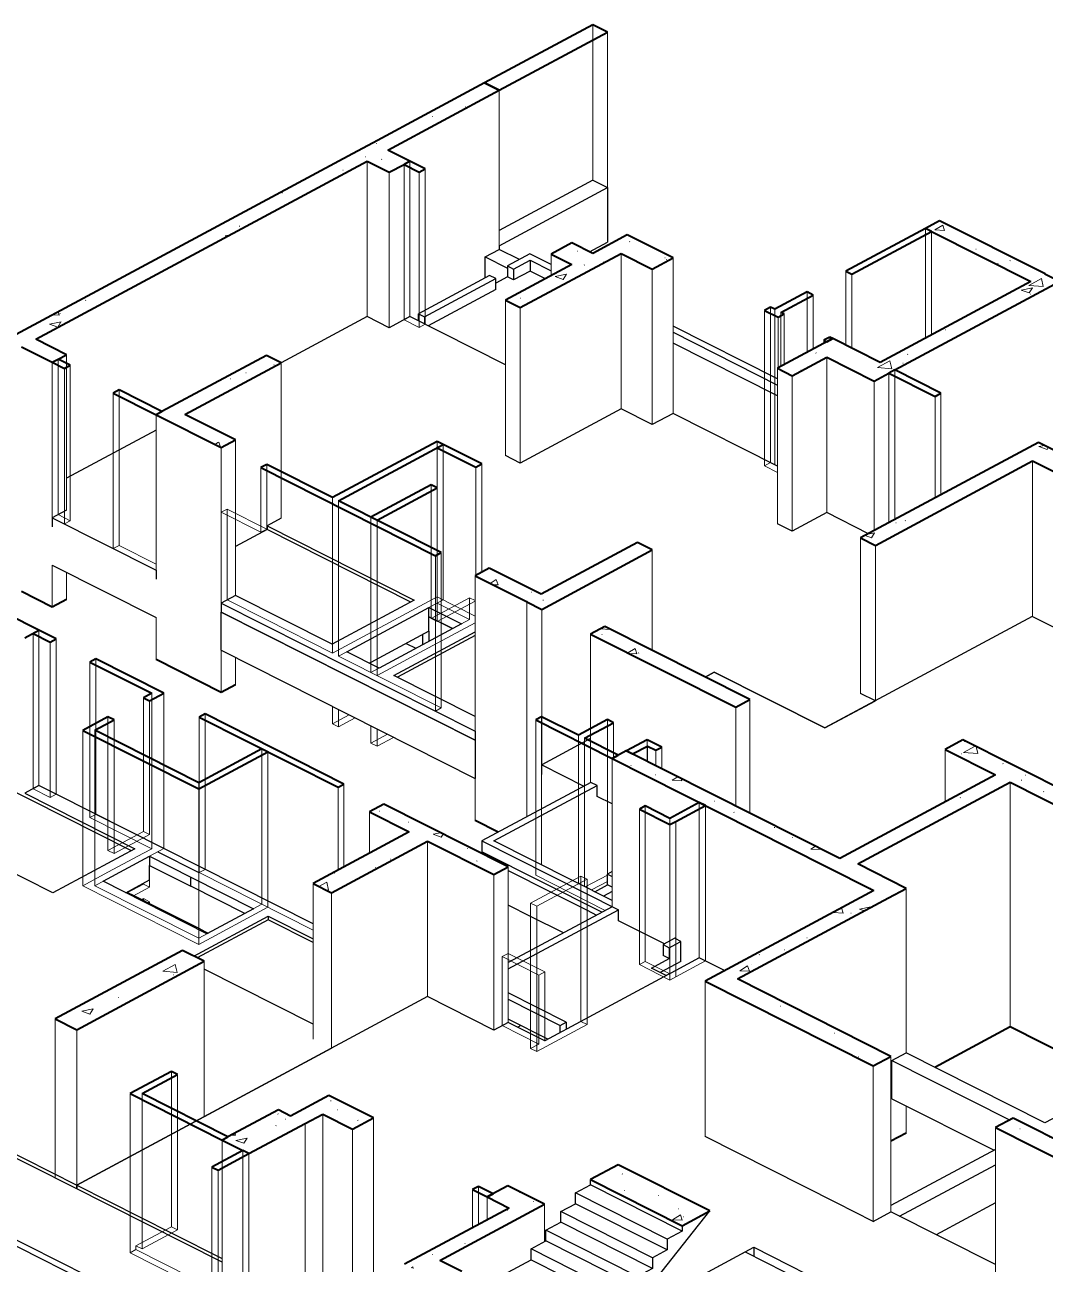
# Model space of a CAD drawing. Header units: millimetres. Extents: x 464749 to 583467, y -95146 to 240958.
# Drawn here: x 543601 to 555591, y -86022 to -71463 of the extents above; entities that cross this region are included whole.
import ezdxf

# ---------------------------------------------------------------- set-up
doc = ezdxf.new("R2010")
doc.units = ezdxf.units.MM
for name, color, linetype, lineweight in [('A-DETL', 90, 'Continuous', 13), ('A-FLOR', 192, 'Continuous', 35), ('A-FLOR-PATT', 8, 'Continuous', 30), ('A-WALL', 113, 'Continuous', 25), ('A-WALL-PATT', 111, 'Continuous', 25), ('I-WALL', 2, 'Continuous', 25), ('S-BEAM', 12, 'Continuous', 35), ('S-FNDN', 32, 'Continuous', 25)]:
    doc.layers.add(name, color=color, linetype=linetype, lineweight=lineweight)
pattern_1 = [(31.814, (556623.4, -107004.3), (1366.381, -62.228), [108.075, -1188.825]), (357.392, (556623.4, -107004.3), (-264.315, 745.909), [113.983, -1253.814]), (109.512, (556737.2, -107009.5), (1102.065, 683.67), [65.946, -725.408]), (28.481, (556623.4, -106806), (2033.095, -164.13), [168.807, -1856.88]), (102.598, (556792.8, -106819.6), (1780.53, 965.99), [96.5, -1061.49]), (355.384, (556623.4, -106806), (1780.538, 965.965), [169.976, -1869.733]), (11.3, (556813.9, -106855.55), (1137.108, -399.254), [136.022, -1496.243]), (340.653, (556813.9, -106855.55), (463.517, 719.09), [100.43, -1104.733]), (57.195, (556908.6, -106888.8), (1600.622, 319.844), [71.294, -784.24]), (21.773, (556623.38, -107004.3), (23.1661, 330.112), [4.296, -1056.795, -2168.566]), (21.773, (556623.38, -107004.3), (23.1661, 330.112), [-1061.092, 4.296, -1086.089, -1078.18]), (21.773, (556623.38, -107004.3), (23.1661, 330.112), [-2151.477, 4.296, -1073.883]), (3.92, (556623.4, -107004.3), (501.1507, 391.1115), [4.998, -718.179, 4.998, -1678.943]), (3.92, (556623.4, -107004.3), (501.1507, 391.1115), [-728.174, -1200.928, 4.998, -473.018]), (341.653, (556198.57, -107004.3), (1016.9317, -22.37), [4.469, -418.707, 4.469, -3067.788]), (341.653, (556198.57, -107004.3), (1016.9317, -22.37), [-427.645, -1315.84, 4.469, -1747.479]), (334.499, (556008.07, -107004.3), (1110.97, 99.265), [4.108, -501.628, 4.108, -1945.7]), (334.499, (556008.07, -107004.3), (1110.97, 99.265), [-509.844, -801.958, 4.108, -1139.634])]

# ---------------------------------------------------------------- blocks, each defined once
blk = doc.blocks.new('Floors 12 - Floors 1-2399531-2nd floor')
at = {"layer": 'A-FLOR', "lineweight": 30}
for p, q in [((502241, -86387), (503189, -85878)), ((503189, -85878), (504266, -86421)), ((502241, -86513), (502241, -86387)), ((502241, -86387), (502787, -86663)), ((504266, -86421), (503561, -86800)), ((502067, -86606), (502241, -86513)), ((502067, -86676), (502067, -86606)), ((502320, -86734), (502067, -86606)), ((502666, -86727), (502241, -86513)), ((500849, -88142), (501003, -88060)), ((500849, -88184), (500849, -88142)), ((501047, -88242), (500849, -88142)), ((501088, -88263), (501047, -88242)), ((501399, -88420), (501088, -88263))]:
    blk.add_line(p, q, dxfattribs=at)
at = {"layer": 'A-FLOR', "lineweight": 40}
for p, q in [((501047, -88284), (500849, -88184)), ((501088, -88304), (501047, -88284)), ((501399, -88461), (501088, -88304))]:
    blk.add_line(p, q, dxfattribs=at)
blk = doc.blocks.new('Floors 3 - Floors 1-2403110-2nd floor')
at = {"layer": 'A-FLOR-PATT', "lineweight": 9}
h = blk.add_hatch(dxfattribs=at)
h.set_pattern_fill('FP_103', color=256, style=0, pattern_type=2)
h.set_pattern_definition([(31.814, (507747.7, -107004.3), (1366.38, -62.228), [108.075, -1188.825]), (357.392, (507747.7, -107004.3), (-264.315, 745.909), [113.983, -1253.814]), (109.512, (507861.5, -107009.5), (1102.065, 683.67), [65.946, -725.41]), (28.481, (507747.7, -106806), (2033.095, -164.13), [168.81, -1856.88]), (102.598, (507917, -106819.6), (1780.53, 965.99), [96.5, -1061.49]), (355.384, (507747.7, -106806), (1780.54, 965.965), [169.98, -1869.73]), (11.3, (507938.17, -106855.55), (1137.108, -399.254), [136.02, -1496.243]), (340.653, (507938.2, -106855.55), (463.517, 719.09), [100.43, -1104.733]), (57.195, (508032.9, -106888.8), (1600.62, 319.844), [71.294, -784.24]), (21.773, (507747.67, -107004.3), (23.166, 330.112), [4.296, -1056.795, -2168.566]), (21.773, (507747.67, -107004.3), (23.166, 330.112), [-1061.092, 4.296, -1086.089, -1078.18]), (21.773, (507747.67, -107004.3), (23.166, 330.112), [-2151.477, 4.296, -1073.883]), (3.92, (507747.67, -107004.3), (501.1507, 391.1115), [4.998, -718.179, 4.998, -1678.943]), (3.92, (507747.67, -107004.3), (501.1507, 391.1115), [-728.174, -1200.928, 4.998, -473.018]), (341.653, (507322.85, -107004.3), (1016.9317, -22.37), [4.469, -418.707, 4.469, -3067.788]), (341.653, (507322.85, -107004.3), (1016.9317, -22.37), [-427.645, -1315.84, 4.469, -1747.479]), (334.499, (507132.35, -107004.3), (1110.97, 99.265), [4.108, -501.628, 4.108, -1945.7]), (334.499, (507132.35, -107004.3), (1110.97, 99.265), [-509.844, -801.958, 4.108, -1139.634])])
h.paths.add_polyline_path([(502448, -85572), (502775, -85396), (501697, -84853), (501371, -85028), (502101, -85396)], flags=0)
at = {"layer": 'A-FLOR', "lineweight": 40}
for p, q in [((501697, -84853), (501371, -85028)), ((502775, -85396), (501697, -84853)), ((501371, -85028), (502448, -85572)), ((502448, -85572), (502775, -85396))]:
    blk.add_line(p, q, dxfattribs=at)
at = {"layer": 'A-FLOR', "lineweight": 30}
for p, q in [((501197, -85185), (501371, -85091)), ((501371, -85091), (501371, -85028)), ((502448, -85635), (501371, -85091)), ((501023, -85404), (501197, -85311)), ((501197, -85311), (501197, -85185)), ((502274, -85728), (501197, -85185)), ((502274, -85854), (501197, -85311)), ((501023, -85530), (501023, -85404)), ((502100, -85947), (501023, -85404)), ((501833, -86583), (502775, -85396)), ((500849, -85623), (501023, -85530)), ((502100, -86073), (501023, -85530)), ((502448, -85572), (502448, -85635)), ((500675, -85843), (500849, -85749)), ((500849, -85749), (500849, -85623)), ((501926, -86167), (500849, -85623)), ((501926, -86293), (500849, -85749)), ((502448, -85635), (502274, -85728)), ((502274, -85728), (502274, -85854)), ((500675, -85969), (500675, -85843)), ((501752, -86386), (500675, -85843)), ((502274, -85854), (502100, -85947)), ((499973, -86346), (500675, -85969)), ((500675, -85969), (501752, -86512)), ((502100, -85947), (502100, -86073)), ((502100, -86073), (501926, -86167)), ((501926, -86167), (501926, -86293)), ((501926, -86293), (501752, -86386)), ((499862, -86406), (499973, -86346)), ((501752, -86386), (501752, -86512)), ((501752, -86512), (501050, -86889)), ((501050, -86889), (500680, -87088))]:
    blk.add_line(p, q, dxfattribs=at)

msp = doc.modelspace()

# ---------------------------------------------------------------- hatches: boundary and pattern name
at = {"layer": 'A-WALL-PATT', "lineweight": 9}
h = msp.add_hatch(dxfattribs=at)
h.set_pattern_fill('FP_103', color=256, style=0, pattern_type=2)
h.set_pattern_definition(pattern_1)
h.paths.add_polyline_path([(543563.5, -75246.9), (547624.5, -73065.6), (547452.2, -72978.7), (543391.2, -75159.9)], flags=0)
h.paths.add_polyline_path([(547868.1, -72934.8), (549176.2, -72232.2), (549003.9, -72145.2), (547695.7, -72847.9)], flags=0)
h = msp.add_hatch(dxfattribs=at)
h.set_pattern_fill('FP_103', color=256, style=0, pattern_type=2)
h.set_pattern_definition(pattern_1)
h.paths.add_polyline_path([(547883.2, -73196.2), (548126.8, -73065.3), (547695.7, -72847.9), (547452.2, -72978.7), (547868.1, -73188.5)], flags=0)
h = msp.add_hatch(dxfattribs=at)
h.set_pattern_fill('FP_103', color=256, style=0, pattern_type=2)
h.set_pattern_definition(pattern_1)
h.paths.add_polyline_path([(555421.4, -74480.1), (555588.1, -74390.2), (554349.7, -73765.5), (554182.7, -73855.2), (555416.3, -74477.5)], flags=0)
h = msp.add_hatch(dxfattribs=at)
h.set_pattern_fill('FP_103', color=256, style=0, pattern_type=2)
h.set_pattern_definition(pattern_1)
h.paths.add_polyline_path([(550974, -74333.2), (551217.6, -74202.4), (550679.1, -73930.7), (550435.5, -74061.5), (550764.7, -74227.6)], flags=0)
h = msp.add_hatch(dxfattribs=at)
h.set_pattern_fill('FP_103', color=256, style=0, pattern_type=2)
h.set_pattern_definition(pattern_1)
h.paths.add_polyline_path([(550030.1, -74279.2), (550273.7, -74148.4), (550029.5, -74025.2), (549786, -74156.1), (549992.3, -74260.2)], flags=0)
h = msp.add_hatch(dxfattribs=at)
h.set_pattern_fill('FP_103', color=256, style=0, pattern_type=2)
h.set_pattern_definition(pattern_1)
h.paths.add_polyline_path([(550202.2, -74366.3), (550607.8, -74148.4), (550435.5, -74061.5), (550030.1, -74279.5), (550181.1, -74355.7)], flags=0)
h = msp.add_hatch(dxfattribs=at)
h.set_pattern_fill('FP_103', color=256, style=0, pattern_type=2)
h.set_pattern_definition(pattern_1)
h.paths.add_polyline_path([(549423, -74784.9), (550202.2, -74366.3), (550029.9, -74279.4), (549250.6, -74697.9), (549368.5, -74757.4)], flags=0)
h = msp.add_hatch(dxfattribs=at)
h.set_pattern_fill('FP_103', color=256, style=0, pattern_type=2)
h.set_pattern_definition(pattern_1)
h.paths.add_polyline_path([(553580.8, -75648.2), (555760.5, -74477.5), (555588.1, -74390.5), (553408.4, -75561.3)], flags=0)
h = msp.add_hatch(dxfattribs=at)
h.set_pattern_fill('FP_103', color=256, style=0, pattern_type=2)
h.set_pattern_definition(pattern_1)
h.paths.add_polyline_path([(552618.9, -75585.2), (553267.8, -75236.7), (553095.5, -75149.7), (552446.5, -75498.3), (552485.1, -75517.7)], flags=0)
h = msp.add_hatch(dxfattribs=at)
h.set_pattern_fill('FP_103', color=256, style=0, pattern_type=2)
h.set_pattern_definition(pattern_1)
h.paths.add_polyline_path([(545482.7, -76041.1), (546613.8, -75433.6), (546441.4, -75346.7), (545310.4, -75954.2)], flags=0)
h = msp.add_hatch(dxfattribs=at)
h.set_pattern_fill('FP_103', color=256, style=0, pattern_type=2)
h.set_pattern_definition(pattern_1)
h.paths.add_polyline_path([(545908.1, -76429.7), (546075.2, -76340), (545310.4, -75954.2), (545143.4, -76043.9), (545730.3, -76340)], flags=0)
h = msp.add_hatch(dxfattribs=at)
h.set_pattern_fill('FP_103', color=256, style=0, pattern_type=2)
h.set_pattern_definition(pattern_1)
h.paths.add_polyline_path([(555921.8, -76829.2), (556165.3, -76698.4), (555511.9, -76368.8), (555268.3, -76499.6), (555845.3, -76790.7)], flags=0)
h = msp.add_hatch(dxfattribs=at)
h.set_pattern_fill('FP_103', color=256, style=0, pattern_type=2)
h.set_pattern_definition(pattern_1)
h.paths.add_polyline_path([(553594.7, -77578.1), (555440.7, -76586.5), (555268.3, -76499.6), (553422.3, -77491.1), (553580.8, -77571.1)], flags=0)
h = msp.add_hatch(dxfattribs=at)
h.set_pattern_fill('FP_103', color=256, style=0, pattern_type=2)
h.set_pattern_definition(pattern_1)
h.paths.add_polyline_path([(549674.1, -78329.9), (550972.5, -77632.5), (550800.1, -77545.5), (549502.1, -78243.1), (549669.1, -78327.4)], flags=0)
h = msp.add_hatch(dxfattribs=at)
h.set_pattern_fill('FP_103', color=256, style=0, pattern_type=2)
h.set_pattern_definition(pattern_1)
h.paths.add_polyline_path([(549502.1, -78242.8), (549669.1, -78153.1), (549058.7, -77845.1), (548891.7, -77934.8), (549324.2, -78153.1)], flags=0)
h = msp.add_hatch(dxfattribs=at)
h.set_pattern_fill('FP_103', color=256, style=0, pattern_type=2)
h.set_pattern_definition(pattern_1)
h.paths.add_polyline_path([(543600.7, -78664.4), (543767.7, -78574.7), (543401.9, -78390.2), (543234.9, -78479.9), (543422.9, -78574.7)], flags=0)
h = msp.add_hatch(dxfattribs=at)
h.set_pattern_fill('FP_103', color=256, style=0, pattern_type=2)
h.set_pattern_definition(pattern_1)
h.paths.add_polyline_path([(551954.3, -79479.9), (552121.3, -79390.2), (550416.1, -78529.9), (550249, -78619.6), (551512.4, -79257)], flags=0)
h = msp.add_hatch(dxfattribs=at)
h.set_pattern_fill('FP_103', color=256, style=0, pattern_type=2)
h.set_pattern_definition(pattern_1)
h.paths.add_polyline_path([(555005.8, -80273.6), (555214.5, -80161.5), (554622.1, -79862.6), (554413.3, -79974.7), (554783.5, -80161.5)], flags=0)
h = msp.add_hatch(dxfattribs=at)
h.set_pattern_fill('FP_103', color=256, style=0, pattern_type=2)
h.set_pattern_definition(pattern_1)
h.paths.add_polyline_path([(553009.4, -81345.9), (553176.1, -81256), (550668.5, -79991), (550501.5, -80080.7), (553002.8, -81342.6)], flags=0)
h = msp.add_hatch(dxfattribs=at)
h.set_pattern_fill('FP_103', color=256, style=0, pattern_type=2)
h.set_pattern_definition(pattern_1)
h.paths.add_polyline_path([(557547.8, -81556), (557756.6, -81443.9), (555214.5, -80161.5), (555005.8, -80273.6), (557325.6, -81443.9)], flags=0)
h = msp.add_hatch(dxfattribs=at)
h.set_pattern_fill('FP_103', color=256, style=0, pattern_type=2)
h.set_pattern_definition(pattern_1)
h.paths.add_polyline_path([(553390.6, -81320.7), (555178.1, -80360.6), (555005.8, -80273.6), (553218.2, -81233.7), (553281.1, -81265.5)], flags=0)
h = msp.add_hatch(dxfattribs=at)
h.set_pattern_fill('FP_103', color=256, style=0, pattern_type=2)
h.set_pattern_definition(pattern_1)
h.paths.add_polyline_path([(549113.6, -81445.6), (549280.6, -81355.9), (547817.8, -80617.9), (547650.8, -80707.6), (549031.9, -81404.4)], flags=0)
h = msp.add_hatch(dxfattribs=at)
h.set_pattern_fill('FP_103', color=256, style=0, pattern_type=2)
h.set_pattern_definition(pattern_1)
h.paths.add_polyline_path([(547203.1, -81659.7), (548334, -81052.3), (548118.5, -80943.6), (546987.6, -81551)], flags=0)
h = msp.add_hatch(dxfattribs=at)
h.set_pattern_fill('FP_103', color=256, style=0, pattern_type=2)
h.set_pattern_definition(pattern_1)
h.paths.add_polyline_path([(553749, -81719), (553957.8, -81606.9), (553218.2, -81233.7), (553009.4, -81345.9), (553689, -81688.7)], flags=0)
h = msp.add_hatch(dxfattribs=at)
h.set_pattern_fill('FP_103', color=256, style=0, pattern_type=2)
h.set_pattern_definition(pattern_1)
h.paths.add_polyline_path([(551975.2, -82671.8), (553749, -81719), (553576.7, -81632.1), (551802.9, -82584.8)], flags=0)
h = msp.add_hatch(dxfattribs=at)
h.set_pattern_fill('FP_103', color=256, style=0, pattern_type=2)
h.set_pattern_definition(pattern_1)
h.paths.add_polyline_path([(544210.4, -83267.2), (545706.7, -82463.5), (545455.3, -82336.7), (543959.1, -83140.4)], flags=0)
h = msp.add_hatch(dxfattribs=at)
h.set_pattern_fill('FP_103', color=256, style=0, pattern_type=2)
h.set_pattern_definition(pattern_1)
h.paths.add_polyline_path([(553568.9, -83693.2), (553777.7, -83581.1), (551802.9, -82584.8), (551594.1, -82697), (553281.1, -83548.1)], flags=0)
h = msp.add_hatch(dxfattribs=at)
h.set_pattern_fill('FP_103', color=256, style=0, pattern_type=2)
h.set_pattern_definition(pattern_1)
h.paths.add_polyline_path([(546896.1, -84368.3), (547345.4, -84127), (547173.1, -84040.1), (546723.8, -84281.4), (546896, -84368.2)], flags=0)
h = msp.add_hatch(dxfattribs=at)
h.set_pattern_fill('FP_103', color=256, style=0, pattern_type=2)
h.set_pattern_definition(pattern_1)
h.paths.add_polyline_path([(547452.9, -84434.9), (547696.4, -84304.1), (547345.4, -84127), (547101.8, -84257.8), (547345.4, -84380.7)], flags=0)
h = msp.add_hatch(dxfattribs=at)
h.set_pattern_fill('FP_103', color=256, style=0, pattern_type=2)
h.set_pattern_definition(pattern_1)
h.paths.add_polyline_path([(546234.8, -84723.4), (546896, -84368.2), (546580, -84208.8), (545918.9, -84564), (545988.5, -84599.1)], flags=0)
h = msp.add_hatch(dxfattribs=at)
h.set_pattern_fill('FP_103', color=256, style=0, pattern_type=2)
h.set_pattern_definition(pattern_1)
h.paths.add_polyline_path([(556980.2, -85414.2), (557189, -85302), (555214.2, -84305.8), (555005.4, -84417.9), (556624.2, -85234.6)], flags=0)
h = msp.add_hatch(dxfattribs=at)
h.set_pattern_fill('FP_103', color=256, style=0, pattern_type=2)
h.set_pattern_definition(pattern_1)
h.paths.add_polyline_path([(549463.3, -85449.2), (549706.9, -85318.3), (549276.5, -85101.2), (549032.9, -85232), (549411.3, -85422.9)], flags=0)
h = msp.add_hatch(dxfattribs=at)
h.set_pattern_fill('FP_103', color=256, style=0, pattern_type=2)
h.set_pattern_definition(pattern_1)
h.paths.add_polyline_path([(548478.5, -85978.2), (549463.3, -85449.2), (549291, -85362.2), (548306.1, -85891.2), (548459.8, -85968.7)], flags=0)
h = msp.add_hatch(dxfattribs=at)
h.set_pattern_fill('FP_103', color=256, style=0, pattern_type=2)
h.set_pattern_definition(pattern_1)
h.paths.add_polyline_path([(548494, -86239.7), (548737.6, -86108.9), (548306.1, -85891.2), (548062.6, -86022.1), (548478.5, -86231.9)], flags=0)

# ---------------------------------------------------------------- linework, layer by layer
at = {"layer": 'A-DETL', "lineweight": 30}
for p, q in [((545164.4, -81177.7), (545643.9, -81419.6)), ((545643.9, -81419.6), (545649.1, -81422.3))]:
    msp.add_line(p, q, dxfattribs=at)
at = {"layer": 'A-FLOR', "lineweight": 30}
for p, q in [((549535.5, -74154), (549271, -74296)), ((549342.8, -74332.3), (549537.7, -74227.6)), ((549786, -74280.4), (549535.5, -74154)), ((549537.7, -74227.6), (549786, -74352.9)), ((549537.7, -74227.6), (549537.7, -74355.7)), ((549271, -74296), (549342.8, -74332.3)), ((549271, -74296), (549271, -74424.1)), ((549342.8, -74332.3), (549342.8, -74460.3)), ((549537.7, -74355.7), (549342.8, -74460.3)), ((549718.3, -74446.8), (549537.7, -74355.7)), ((549062.3, -74408.2), (548227, -74856.8)), ((548298.9, -74893), (549134.1, -74444.4)), ((549134.1, -74444.4), (549062.3, -74408.2)), ((549271, -74424.1), (549134.1, -74497.7)), ((549134.1, -74572.5), (549134.1, -74444.4)), ((549342.8, -74460.3), (549271, -74424.1)), ((549134.1, -74572.5), (548339.8, -74999.1)), ((547624.5, -74891.6), (546613.8, -75434.5)), ((547883.2, -75022.1), (547624.5, -74891.6)), ((548126.5, -74891.5), (547883.2, -75022.1)), ((549250.6, -75458.6), (548126.5, -74891.5)), ((548227, -74856.8), (548298.9, -74893)), ((548227, -74942.2), (548227, -74856.8)), ((548298.9, -74893), (548298.9, -74978.4)), ((552446.5, -75622.6), (551217.6, -75002.6)), ((551217.6, -75075.1), (552446.2, -75694.9)), ((552446.5, -75823.1), (551217.6, -75203.2)), ((550607.9, -75974.4), (549423, -76610.8)), ((550974, -76159.1), (550607.9, -75974.4)), ((551217.6, -76028.3), (550974, -76159.1)), ((552446.5, -76648.3), (551217.6, -76028.3)), ((545143.4, -76224.3), (544089.6, -76790.3)), ((549423, -76610.8), (549250.6, -76523.9)), ((544089.6, -77164.2), (543922.6, -77254)), ((543922.6, -77254), (545143.4, -77869.8)), ((543922.6, -77254), (543922.6, -77360.7)), ((546613.8, -77259.5), (546446.8, -77349.3)), ((553024.2, -77193.4), (552618.9, -77411.2)), ((553515.3, -77441.2), (553024.2, -77193.4)), ((546446.8, -77392), (546075.2, -77591.5)), ((546446.8, -77349.3), (548177.4, -78222.4)), ((546446.8, -77349.3), (546446.8, -77392)), ((548136.4, -78244.4), (546446.8, -77392)), ((552618.9, -77411.2), (552446.5, -77324.2)), ((545143.4, -77869.8), (545143.4, -77976.5)), ((546075.2, -78165.9), (545908.1, -78255.6)), ((547213.4, -78740.2), (546075.2, -78165.9)), ((545908.1, -78255.6), (548891.7, -79760.8)), ((545908.1, -78255.6), (545908.1, -78362.4)), ((548177.4, -78222.4), (547213.4, -78740.2)), ((547385.5, -78827.3), (548349.8, -78309.3)), ((548349.8, -78416), (548349.8, -78309.3)), ((548350.1, -78309.5), (548730.2, -78501.3)), ((548891.7, -79867.5), (545908.1, -78362.4)), ((548349.8, -78416), (548349.5, -78416.2)), ((548627.8, -78556.3), (548349.8, -78416)), ((555438.5, -78413.6), (553002.8, -79721.9)), ((555919.6, -78656.3), (555438.5, -78413.6)), ((548730.2, -78501.3), (547765.9, -79019.2)), ((547938.6, -79106), (548891.7, -78594.1)), ((548891.7, -78636.7), (547979.6, -79126.7)), ((547765.9, -79019.2), (547385.5, -78827.3)), ((548891.7, -79586.8), (547938.6, -79106)), ((551702.9, -79066.1), (551594.4, -79124.4)), ((551594.4, -79124.4), (551702.9, -79066.1)), ((553002.8, -79721.9), (551702.9, -79066.1)), ((551702.9, -79066.1), (553002.8, -79721.9)), ((553594.7, -79404), (553422.3, -79317.1)), ((553002.8, -79721.9), (553594.7, -79404)), ((548891.7, -79760.8), (548891.7, -79867.5)), ((550249, -79847), (549674.1, -80155.8)), ((549674.1, -80155.8), (550170.3, -80406.2)), ((549674.1, -80271.1), (549674.1, -80155.8)), ((544853.3, -81165.3), (543234.7, -80348.7)), ((550252.6, -80362), (548972.2, -81049.7)), ((550324.4, -80398.2), (550252.6, -80362)), ((543767.8, -80400.7), (543600.8, -80490.4)), ((543600.8, -80490.4), (544894.6, -81143.1)), ((543968.8, -80502.1), (543767.8, -80400.7)), ((545234, -81140.3), (543968.9, -80502.1)), ((549113.6, -81048.6), (550324.4, -80398.2)), ((550324.4, -80526.3), (550324.4, -80398.2)), ((550501.5, -80615.6), (550324.4, -80526.3)), ((543930.4, -81661), (542270.9, -80823.8)), ((548972.2, -81049.7), (550575.5, -81858.6)), ((548972.2, -81049.7), (548972.2, -81177.8)), ((550501.5, -81748.8), (549113.6, -81048.6)), ((544894.6, -81143.1), (543930.4, -81661)), ((544520.6, -81523.5), (545067, -81230)), ((545067, -81230), (545551.4, -81474.4)), ((545067, -81230), (545067, -81336.8)), ((546987.6, -82025), (545234, -81140.3)), ((550380.7, -81888.4), (548972.2, -81177.8)), ((545741.3, -82139.4), (544520.6, -81523.5)), ((545551.4, -81474.4), (545551.1, -81474.6)), ((545551.1, -81474.6), (546287.4, -81846.1)), ((545551.1, -81581.3), (545551.1, -81474.6)), ((550501.5, -81410.6), (550448, -81439.3)), ((550448, -81439.3), (550501.5, -81466.4)), ((550448, -81567.4), (550448, -81439.3)), ((546185, -81901.1), (545551.1, -81581.3)), ((550299.8, -81647), (550448, -81567.4)), ((550501.5, -81645.4), (550402.3, -81698.7)), ((550501.5, -81594.4), (550448, -81567.4)), ((545585.8, -82402.5), (546460.1, -81932.9)), ((546287.4, -81846.1), (545741.3, -82139.4)), ((546460.1, -81932.9), (546987.6, -82199)), ((546460.1, -81932.9), (546460.1, -81975.5)), ((550503.7, -81822.3), (549280.6, -82479.3)), ((549280.6, -82554.1), (550575.5, -81858.6)), ((550575.5, -81986.6), (550575.5, -81858.6)), ((546459.7, -81975.7), (545626.7, -82423.2)), ((546987.6, -82242.1), (546459.7, -81975.7)), ((551116.2, -82259.4), (550575.5, -81986.6)), ((551239.1, -82193.4), (551100.1, -82268)), ((551250.6, -82199.2), (551239.1, -82193.4)), ((551311, -82229.6), (551251, -82199.3)), ((551251, -82261.8), (551311, -82229.6)), ((551311, -82464.4), (551311, -82229.6)), ((551100.1, -82268), (551171.9, -82304.3)), ((551100.1, -82268), (551100.1, -82396.1)), ((551171.9, -82432.3), (551100.1, -82396.1)), ((551171.9, -82304.3), (551250.6, -82262)), ((551171.9, -82304.3), (551171.9, -82432.3)), ((550963.2, -82544.5), (551171.9, -82432.3)), ((551137.8, -82632.6), (550963.2, -82544.5)), ((551250.6, -82496.8), (551065.6, -82596.2)), ((551526.3, -82423.9), (551251, -82571.8)), ((551311, -82464.4), (551251, -82496.6)), ((551823.4, -82573.8), (551526.3, -82423.9)), ((546987.6, -83203.3), (545706.7, -82557.1)), ((551109.2, -82648), (549710.6, -83399.2)), ((551250.6, -82572), (551109.2, -82648)), ((549961.4, -83179.1), (549280.6, -82835.7)), ((548334, -82878.2), (544210.4, -85093.1)), ((549113.6, -83271.5), (548334, -82878.2)), ((549280.6, -82908.1), (549891.8, -83216.5)), ((549280.2, -83182.1), (549113.6, -83271.5)), ((549710.6, -83399.2), (549280.2, -83182.1)), ((549748.3, -83378.9), (549280.6, -83142.9)), ((549891.8, -83216.5), (549961.4, -83179.1)), ((549891.8, -83301.9), (549891.8, -83216.5)), ((549961.4, -83179.1), (549961.4, -83264.5)), ((544210.4, -85093.1), (547203.1, -83485.7)), ((545918.9, -85997.7), (541832.4, -83936.1)), ((540474.9, -84282.9), (545466.4, -86801.1)), ((545536, -86763.7), (540544.5, -84245.5)), ((542918.5, -84441.3), (544210.4, -85093.1)), ((553137.6, -85301.6), (551594.1, -84522.9)), ((544210.4, -85093.1), (544210.4, -85135.8)), ((544210.4, -85093.1), (545327.1, -85656.5)), ((544210.4, -85135.8), (544210.4, -85093.1)), ((553137.2, -85301.8), (553137.6, -85301.6)), ((553568.4, -85519.4), (553137.2, -85301.8)), ((545327.1, -85656.5), (545918.9, -85955)), ((550731, -86594.2), (552165.6, -85823.7)), ((552165.6, -85823.7), (554464.7, -86983.5)), ((552165.6, -85823.7), (552165.6, -85928.5))]:
    msp.add_line(p, q, dxfattribs=at)
at = {"layer": 'A-WALL', "lineweight": 40}
for p, q in [((543922.6, -75428), (543992.2, -75390.6)), ((553824.3, -75517.4), (553754.7, -75554.8)), ((545213, -76006.5), (545143.4, -76043.9))]:
    msp.add_line(p, q, dxfattribs=at)
at = {"layer": 'I-WALL', "lineweight": 40}
for p, q in [((550273.9, -71463.1), (549003.9, -72145.2)), ((550446.2, -71550.1), (550273.9, -71463.1)), ((549176.2, -72232.2), (550446.2, -71550.1)), ((549003.9, -72145.2), (549176.2, -72232.2)), ((548126.8, -73065.3), (548057.2, -73102.7)), ((548306.1, -73155.8), (548126.8, -73065.3)), ((548057.2, -73102.7), (548236.5, -73193.2)), ((548236.5, -73193.2), (548306.1, -73155.8)), ((554182.7, -73855.2), (553246.4, -74358)), ((553318.3, -74394.3), (554254.5, -73891.4)), ((554254.5, -73891.4), (554182.7, -73855.2)), ((553246.4, -74358), (553318.3, -74394.3)), ((552794, -74601), (552413.2, -74805.5)), ((552485.1, -74841.8), (552865.9, -74637.2)), ((552865.9, -74637.2), (552794, -74601)), ((552363.7, -74780.6), (552294.1, -74817.9)), ((552294.1, -74817.9), (552452, -74897.6)), ((552413.2, -74805.5), (552363.7, -74780.6)), ((552452, -74897.6), (552521.6, -74860.2)), ((552521.6, -74860.2), (552485.1, -74841.8)), ((553060.2, -75131.9), (552990.6, -75169.3)), ((552990.6, -75169.3), (553025.9, -75187.1)), ((553025.9, -75187.1), (553095.5, -75149.7)), ((553095.5, -75149.7), (553060.2, -75131.9)), ((544135.8, -75463.1), (543992.2, -75390.6)), ((543922.6, -75428), (544066.2, -75500.5)), ((544066.2, -75500.5), (544135.8, -75463.1)), ((553754.7, -75554.8), (554296.2, -75828)), ((554365.8, -75790.6), (553824.3, -75517.4)), ((544710.3, -75752.9), (544640.7, -75790.3)), ((544640.7, -75790.3), (545143.4, -76043.9)), ((545213, -76006.5), (544710.3, -75752.9)), ((554296.2, -75828), (554365.8, -75790.6)), ((548444.9, -76357.4), (547216.5, -77017.2)), ((547288.3, -77053.5), (548516.8, -76393.6)), ((548969.1, -76621.8), (548444.9, -76357.4)), ((548447.2, -76431), (548899.5, -76659.2)), ((546444.5, -76627.8), (546374.9, -76665.2)), ((546374.9, -76665.2), (548424.9, -77699.4)), ((547216.5, -77017.2), (546444.5, -76627.8)), ((548899.5, -76659.2), (548969.1, -76621.8)), ((548374.7, -76866.1), (547668.7, -77245.4)), ((548446.5, -76902.3), (548374.7, -76866.1)), ((547740.5, -77281.6), (548446.5, -76902.3)), ((548494.5, -77662), (547288.3, -77053.5)), ((548424.9, -77699.4), (548494.5, -77662)), ((543698.1, -78612.1), (543899.2, -78713.5)), ((543968.8, -78676.2), (543767.7, -78574.7)), ((543899.2, -78713.5), (543968.8, -78676.2)), ((544435.6, -78911.6), (544366, -78949)), ((544366, -78949), (545092.6, -79315.6)), ((545234, -79314.4), (544435.6, -78911.6)), ((545092.6, -79315.6), (544994.9, -79368)), ((545066.7, -79404.3), (545234, -79314.4)), ((544994.9, -79368), (545066.7, -79404.3)), ((544578.2, -79591.9), (544281.7, -79751.1)), ((544423.1, -79749.9), (544650, -79628.1)), ((544650, -79628.1), (544578.2, -79591.9)), ((545718.7, -79558.9), (545649.1, -79596.3)), ((545649.1, -79596.3), (547281.5, -80419.8)), ((547351.1, -80382.5), (545718.7, -79558.9)), ((549673.5, -79590.5), (549603.9, -79627.8)), ((549603.9, -79627.8), (550503.7, -80081.8)), ((550105.1, -79808.2), (549673.5, -79590.5)), ((550445.8, -79625.2), (550105.1, -79808.2)), ((550517.6, -79661.4), (550445.8, -79625.2)), ((544281.7, -79751.1), (545646.1, -80439.4)), ((545643.9, -80365.8), (544423.1, -79749.9)), ((550176.9, -79844.4), (550517.6, -79661.4)), ((550573.3, -80044.4), (550176.9, -79844.4)), ((550914, -79861.4), (550670.4, -79992.2)), ((551086.4, -79948.3), (550914, -79861.4)), ((546385.1, -79967.6), (545643.9, -80365.8)), ((545646.1, -80439.4), (546456.9, -80003.9)), ((550503.7, -80081.8), (550573.3, -80044.4)), ((550670.4, -79992.2), (550742.2, -80028.5)), ((550742.2, -80028.5), (550916.2, -79935)), ((550916.2, -79935), (551016.8, -79985.7)), ((551016.8, -79985.7), (551086.4, -79948.3)), ((547281.5, -80419.8), (547351.1, -80382.5)), ((550891.4, -80639.6), (550821.8, -80677)), ((551178.8, -80784.6), (550891.4, -80639.6)), ((551526.3, -80598), (551178.8, -80784.6)), ((551250.6, -80820.9), (551598.1, -80634.2)), ((551598.1, -80634.2), (551526.3, -80598)), ((550821.8, -80677), (551181.4, -80858.4)), ((551181.4, -80858.4), (551251, -80821)), ((551251, -80821), (551250.6, -80820.9)), ((545324.8, -83757), (544837.8, -84018.5)), ((544979.2, -84017.4), (545396.6, -83793.2)), ((545396.6, -83793.2), (545324.8, -83757)), ((544837.8, -84018.5), (545918.9, -84563.9)), ((545988.5, -84526.6), (544979.2, -84017.4)), ((545918.9, -84563.9), (545988.5, -84526.6)), ((546163, -84687.1), (545800.2, -84882)), ((545872, -84918.2), (546234.8, -84723.4)), ((546234.8, -84723.4), (546163, -84687.1)), ((545800.2, -84882), (545872, -84918.2)), ((548930, -85107.6), (548860.4, -85145)), ((548860.4, -85145), (549032.9, -85232)), ((549102.5, -85194.7), (548930, -85107.6)), ((549032.9, -85232), (549102.5, -85194.7))]:
    msp.add_line(p, q, dxfattribs=at)
at = {"layer": 'I-WALL', "lineweight": 18}
for p, q in [((550273.9, -71463.1), (550273.9, -73289.1)), ((550446.2, -73376), (550446.2, -71550.1)), ((549176.2, -72232.2), (549176.2, -74058.1)), ((548057.2, -73102.7), (548057.2, -74928.7)), ((548236.5, -75019.1), (548236.5, -73193.2)), ((548306.1, -73155.8), (548306.1, -74981.7)), ((550273.9, -73289.1), (549176.2, -73878.6)), ((549176.2, -74058.1), (550446.2, -73376)), ((550273.9, -73289.1), (550446.2, -73376)), ((554254.5, -75106.9), (554254.5, -73891.4)), ((553246.4, -75225.9), (553246.4, -74358)), ((553318.3, -74394.3), (553318.3, -75262.1)), ((552794, -74601), (552794, -75311.6)), ((552865.9, -75273), (552865.9, -74637.2)), ((552294.1, -74817.9), (552294.1, -76643.9)), ((552363.7, -76606.5), (552363.7, -74780.6)), ((552413.2, -76631.5), (552413.2, -74805.5)), ((548057.2, -74928.7), (548126.8, -74891.3)), ((548057.2, -74928.7), (548236.5, -75019.1)), ((548227, -74941.9), (548126.8, -74891.3)), ((548306.1, -74981.7), (548299.2, -74978.2)), ((552452, -75495.3), (552452, -74897.6)), ((552485.1, -74841.8), (552485.1, -75477.6)), ((552521.6, -74860.2), (552521.6, -75457.9)), ((548306.1, -74981.7), (548236.5, -75019.1)), ((552990.6, -75169.3), (552990.6, -75206)), ((553060.2, -75168.7), (553060.2, -75131.9)), ((543992.2, -77216.6), (543992.2, -75390.6)), ((543922.6, -75428), (543922.6, -77254)), ((544066.2, -77326.4), (544066.2, -75500.5)), ((544135.8, -75463.1), (544135.8, -77289)), ((553754.7, -75554.8), (553754.7, -77312.6)), ((553824.3, -77275.2), (553824.3, -75517.4)), ((544640.7, -75790.3), (544640.7, -77616.2)), ((544710.3, -77578.9), (544710.3, -75752.9)), ((554296.2, -77021.8), (554296.2, -75828)), ((554365.8, -75790.6), (554365.8, -76984.4)), ((548444.9, -76357.4), (548444.9, -76901.5)), ((548447.2, -76431), (548447.2, -78257)), ((548516.8, -78219.6), (548516.8, -76393.6)), ((546374.9, -76665.2), (546374.9, -77423.8)), ((546444.5, -76694.3), (546444.5, -76627.8)), ((546444.5, -77386.4), (546444.5, -76694.7)), ((548899.5, -77930.6), (548899.5, -76659.2)), ((548969.1, -76621.8), (548969.1, -77893.2)), ((552294.1, -76643.9), (552363.7, -76606.5)), ((552294.1, -76643.9), (552446.5, -76720.8)), ((552446.5, -76648.3), (552446.5, -76648.3)), ((548374.7, -76866.1), (548374.7, -78435.9)), ((548444.9, -76903.2), (548444.9, -78183.3)), ((548446.5, -78472.1), (548446.5, -76902.3)), ((545908.1, -77188.3), (545977.7, -77151)), ((545977.7, -78218.3), (545977.7, -77151)), ((545977.7, -77151), (546444.5, -77386.4)), ((547216.5, -78843.2), (547216.5, -77017.2)), ((547288.3, -77053.5), (547288.3, -78879.4)), ((543922.6, -77254), (543992.2, -77216.6)), ((543922.6, -77254), (544066.2, -77326.4)), ((544135.8, -77289), (543992.2, -77216.6)), ((544135.8, -77289), (544066.2, -77326.4)), ((546374.9, -77423.8), (545908.1, -77188.3)), ((545908.1, -77188.3), (545908.1, -78255.6)), ((547668.7, -77597.7), (547668.7, -77245.4)), ((547740.5, -77281.6), (547740.5, -79107.5)), ((546374.9, -77423.8), (546444.5, -77386.4)), ((544640.7, -77616.2), (544710.3, -77578.9)), ((545143.4, -77797.3), (544710.3, -77578.9)), ((547668.7, -79071.3), (547668.7, -77598.1)), ((548424.9, -79525.3), (548424.9, -77699.4)), ((548494.5, -77662), (548494.5, -79487.9)), ((545908.1, -78255.6), (545977.7, -78218.3)), ((545908.1, -78255.6), (546374.9, -78491.1)), ((546444.5, -78453.7), (545977.7, -78218.3)), ((548444.9, -78183.3), (547216.5, -78843.2)), ((548349.9, -78309.2), (548446.5, -78257.3)), ((548374.7, -78435.9), (548827.5, -78192.7)), ((548891.7, -78233), (548446.5, -78472.1)), ((548891.7, -78408.7), (548447.2, -78184.5)), ((548447.2, -78257), (548516.8, -78219.6)), ((548447.2, -78257), (548827.5, -78448.8)), ((548827.5, -78192.7), (548827.5, -78448.8)), ((548891.7, -78225.1), (548827.5, -78192.7)), ((547216.5, -78843.2), (546444.5, -78453.7)), ((548446.5, -78472.1), (548374.7, -78435.9)), ((548827.5, -78448.8), (548374.7, -78692.1)), ((543698.1, -78612.1), (543698.1, -80438.1)), ((543767.7, -80400.7), (543767.7, -78574.7)), ((548349.5, -78587), (547651.9, -78961.7)), ((548446.5, -78728.3), (548891.7, -78489.2)), ((543899.2, -80539.5), (543899.2, -78713.5)), ((543968.8, -78676.2), (543968.8, -80502.1)), ((548374.7, -78692.1), (547668.7, -79071.3)), ((547740.5, -79107.5), (548446.5, -78728.3)), ((547288.3, -78879.4), (547385.5, -78827.2)), ((548494.5, -79487.9), (547288.3, -78879.4)), ((544366, -78949), (544366, -79792.9)), ((544435.6, -79828.7), (544435.6, -78911.6)), ((545092.6, -79315.6), (545092.6, -81141.5)), ((545234, -79314.4), (545234, -81140.4)), ((544994.9, -80938.1), (544994.9, -79368)), ((545066.7, -79404.3), (545066.7, -80974.3)), ((547216.4, -79673.8), (547216.4, -79471)), ((548494.5, -79487.9), (548424.9, -79525.3)), ((544578.2, -79591.9), (544578.2, -81161.9)), ((544650, -81198.1), (544650, -79628.1)), ((545649.1, -79596.3), (545649.1, -81422.3)), ((545718.7, -81384.9), (545718.7, -79558.9)), ((547411.2, -79569.2), (547216.4, -79673.8)), ((547288.2, -79507.2), (547288.2, -79710.1)), ((547288.2, -79710.1), (547483, -79605.4)), ((549603.9, -79627.8), (549603.9, -81453.8)), ((549673.5, -81331), (549673.5, -79590.5)), ((550445.8, -79625.2), (550445.8, -81451.1)), ((544281.7, -81577), (544281.7, -79751.1)), ((544423.1, -81575.9), (544423.1, -79749.9)), ((547288.2, -79710.1), (547216.4, -79673.8)), ((547668.5, -79901.9), (547668.5, -79699.1)), ((547740.4, -79735.3), (547740.4, -79938.2)), ((550517.6, -80072.1), (550517.6, -79661.4)), ((544366, -79793.6), (544366, -80775)), ((544435.6, -80737.6), (544435.6, -79829.7)), ((547863.3, -79797.3), (547668.5, -79901.9)), ((547740.4, -79938.2), (547668.5, -79901.9)), ((547740.4, -79938.2), (547935.1, -79833.5)), ((550105.1, -81548.7), (550105.1, -79808.2)), ((550176.9, -79844.4), (550176.9, -81585)), ((550914, -79861.4), (550914, -79935.5)), ((546385.1, -79967.6), (546385.1, -81793.6)), ((546456.9, -81829.8), (546456.9, -80003.9)), ((550914, -79936.2), (550914, -80114.8)), ((550916.2, -79935), (550916.2, -80115.9)), ((551016.8, -80166.6), (551016.8, -79985.7)), ((551086.4, -79948.3), (551086.4, -80201.7)), ((550503.7, -81822.3), (550503.7, -80081.8)), ((543698.1, -80438.1), (543767.7, -80400.7)), ((543698.1, -80438.1), (543899.2, -80539.5)), ((543968.8, -80502.1), (543767.7, -80400.7)), ((543968.8, -80502.1), (543899.2, -80539.5)), ((545643.9, -82191.8), (545643.9, -80365.8)), ((545646.1, -82265.4), (545646.1, -80439.4)), ((547281.5, -81393.2), (547281.5, -80419.8)), ((547351.1, -80382.5), (547351.1, -81355.8)), ((550891.4, -82465.6), (550891.4, -80639.6)), ((551526.3, -80598), (551526.3, -82423.9)), ((551598.1, -82460.2), (551598.1, -80634.2)), ((544366, -80775), (544435.6, -80737.6)), ((544366, -80775), (545092.6, -81141.5)), ((545234, -81140.4), (544435.6, -80737.6)), ((550821.8, -80677), (550821.8, -82502.9)), ((551178.8, -82610.6), (551178.8, -80784.6)), ((544578.2, -81161.9), (544994.9, -80938.1)), ((544994.9, -80938.1), (545066.7, -80974.3)), ((551181.4, -82684.4), (551181.4, -80858.4)), ((551250.6, -80821.2), (551250.6, -82646.8)), ((551251, -80821), (551251, -82647)), ((545066.7, -80974.3), (544650, -81198.1)), ((544578.2, -81161.9), (544650, -81198.1)), ((544994.9, -81194), (544578.2, -81417.8)), ((545092.6, -81141.5), (544994.9, -81194)), ((545066.7, -81230.2), (545234, -81140.4)), ((544578.2, -81417.8), (544281.7, -81577)), ((544423.1, -81575.9), (544650, -81454)), ((545066.7, -81507.7), (544787, -81657.9)), ((545066.7, -81593.2), (545066.7, -81507.7)), ((545649.1, -81422.3), (545718.7, -81384.9)), ((545649.1, -81422.3), (546987.6, -82097.5)), ((546987.6, -82025.1), (545718.7, -81384.9)), ((549543.6, -81781.2), (550135.1, -81463.5)), ((549603.9, -81453.8), (550421.7, -81866.4)), ((550206.9, -81499.7), (549615.4, -81817.5)), ((550135.1, -81463.5), (550135.1, -83171.2)), ((550135.1, -81463.5), (550206.9, -81499.7)), ((550445.8, -81451.1), (550187, -81590.1)), ((550206.9, -83207.4), (550206.9, -81499.7)), ((550258.8, -81626.3), (550448, -81524.7)), ((550445.8, -81451.1), (550448, -81452.2)), ((544281.7, -81577), (545646.1, -82265.4)), ((545643.9, -82191.8), (544423.1, -81575.9)), ((544994.9, -81557), (544797.2, -81663.1)), ((544869, -81699.4), (545066.7, -81593.2)), ((544994.9, -81546.3), (544994.9, -81557)), ((544994.9, -81557), (545066.7, -81593.2)), ((544961.2, -81745.8), (544994.9, -81727.8)), ((544994.9, -81727.8), (544994.9, -81762.8)), ((544994.9, -81727.8), (545066.7, -81764)), ((545066.7, -81764), (545033, -81782.1)), ((545066.7, -81799.1), (545066.7, -81764)), ((546385.1, -81793.6), (545643.9, -82191.8)), ((549543.6, -83488.9), (549543.6, -81781.2)), ((549543.6, -81781.2), (549615.4, -81817.5)), ((549615.4, -81817.5), (549615.4, -83525.1)), ((545646.1, -82265.4), (546456.9, -81829.8)), ((549280.2, -82370.9), (549210.6, -82408.3)), ((549280.2, -83182.1), (549280.2, -82370.9)), ((549280.2, -82370.9), (549710.6, -82588.1)), ((549641, -82625.4), (549210.6, -82408.3)), ((549210.6, -82408.3), (549210.6, -83219.4)), ((550821.8, -82502.9), (550891.4, -82465.6)), ((550821.8, -82502.9), (551181.4, -82684.4)), ((551178.8, -82610.6), (550891.4, -82465.6)), ((551526.3, -82423.9), (551251, -82571.8)), ((551251, -82646.6), (551598.1, -82460.2)), ((551526.3, -82423.9), (551598.1, -82460.2)), ((549641, -82625.4), (549710.6, -82588.1)), ((549641, -83436.6), (549641, -82625.4)), ((549710.6, -82588.1), (549710.6, -83399.2)), ((551250.6, -82572), (551178.8, -82610.6)), ((551251, -82647), (551181.4, -82684.4)), ((551251, -82647), (551250.6, -82646.8)), ((549210.6, -83219.4), (549641, -83436.6)), ((549615.8, -83524.9), (550206.9, -83207.4)), ((550135.1, -83171.2), (549710.6, -83399.2)), ((550135.1, -83171.2), (550206.9, -83207.4)), ((549615.4, -83525.1), (549543.6, -83488.9)), ((549641, -83436.6), (549544, -83488.7)), ((545324.8, -83757), (545324.8, -85582.9)), ((545396.6, -85619.2), (545396.6, -83793.2)), ((544837.8, -84018.5), (544837.8, -85887.2)), ((544979.2, -84017.4), (544979.2, -85843.3)), ((546163, -84687.1), (546163, -86427.7)), ((546234.8, -86549.3), (546234.8, -84723.4)), ((545800.2, -86622.5), (545800.2, -84882)), ((545872, -84918.2), (545872, -86744.2)), ((548860.4, -85145), (548860.4, -85593.5)), ((548930, -85556.1), (548930, -85107.6)), ((549032.9, -85500.9), (549032.9, -85232)), ((545324.8, -85582.9), (544907.4, -85807.1)), ((545324.8, -85582.9), (545396.6, -85619.2)), ((544979.2, -85843.3), (545396.6, -85619.2)), ((544837.8, -85887.2), (544907.4, -85849.8)), ((544837.8, -85887.2), (545918.1, -86432.2)), ((544907.4, -85849.8), (544907.4, -85807.1)), ((544979.2, -85843.3), (544907.4, -85807.1)), ((545918.9, -86360.1), (544907.4, -85849.8))]:
    msp.add_line(p, q, dxfattribs=at)
at = {"layer": 'S-BEAM', "lineweight": 30}
for p, q in [((550273.9, -73289.1), (549176.2, -73878.6)), ((549176.2, -74058.1), (550446.2, -73376)), ((550273.9, -73289.1), (550446.2, -73376)), ((550446.2, -73376), (550446.2, -74016.4)), ((549009.2, -74190.6), (549176.2, -74100.8)), ((549176.2, -74058.1), (549176.2, -74100.8)), ((549412.5, -74220), (549176.2, -74100.8)), ((550235.9, -74129.3), (550446.2, -74016.4)), ((549009.2, -74436.7), (549009.2, -74190.6)), ((549009.2, -74190.6), (549271, -74322.6)), ((543922.6, -77809), (545143.4, -78424.8)), ((545907.8, -78362.5), (545908.1, -78362.4)), ((545907.8, -78810.8), (545907.8, -78362.5)), ((545907.8, -78362.5), (548891.4, -79867.7)), ((548349.5, -78416.2), (548381.4, -78432.3)), ((548349.5, -78587), (548349.5, -78416.2)), ((548381.4, -78432.3), (548446.5, -78465.2)), ((548446.5, -78465.2), (548494.5, -78489.4)), ((548349.5, -78587), (547668.7, -78952.6)), ((548349.5, -78587), (548349.5, -78705.8)), ((548494.5, -78489.4), (548627.5, -78556.5)), ((548083.1, -78730.1), (548197.1, -78787.6)), ((548277.7, -78744.3), (548277.7, -78625.5)), ((545907.8, -78810.8), (548891.4, -80315.9)), ((547668.7, -78952.6), (547651.9, -78961.7)), ((548891.7, -79867.5), (548891.4, -79867.7)), ((548891.4, -79867.7), (548891.4, -80315.9)), ((548972.2, -81177.8), (548971.4, -81178.2)), ((549143.8, -81265.1), (548971.4, -81178.2)), ((548971.4, -81178.2), (548971.4, -81199.9)), ((545066.9, -81336.8), (545551.1, -81581)), ((545066.9, -81507.6), (545066.9, -81336.8)), ((549143.8, -81286.9), (549143.8, -81265.1)), ((549206, -81295.8), (549184.4, -81307.4)), ((544787, -81657.9), (545066.7, -81507.7)), ((545066.7, -81507.7), (545066.9, -81507.6)), ((549280.6, -81397.7), (549784.4, -81651.9)), ((544800.5, -81650.7), (544882.6, -81692.1)), ((549784.4, -81651.9), (550206.9, -81865.1)), ((544882.6, -81692.1), (544974.8, -81738.6)), ((544974.8, -81738.6), (545066.7, -81784.9)), ((545066.9, -81785.1), (545643.9, -82076.1)), ((549543.6, -81936), (549280.6, -81803.3)), ((549929.6, -82130.7), (549543.6, -81936)), ((550206.9, -81865.1), (550318.9, -81921.6)), ((545643.9, -82076.1), (545715.7, -82112.3)), ((545715.7, -82112.3), (545754.9, -82132.1)), ((549430.6, -83218.6), (549392.8, -83238.9)), ((553789.4, -83630), (553956.4, -83540.3)), ((555586.6, -84362.7), (553956.4, -83540.3)), ((557195.2, -83498.6), (555586.6, -84362.7)), ((553789.4, -84078.3), (553789.4, -83630)), ((553789.4, -83630), (555172.9, -84327.9)), ((553789.4, -84078.3), (554989.2, -84683.5)), ((555005.4, -84674.8), (553777.7, -85334.3)), ((553879.7, -85459), (555005.4, -84854.3)), ((555005.4, -85302.6), (554310.1, -85676.1)), ((553568.9, -85519.2), (553777.2, -85407.3)), ((555005.4, -86026.8), (553777.2, -85407.3))]:
    msp.add_line(p, q, dxfattribs=at)
at = {"layer": 'S-FNDN', "lineweight": 40}
for p, q in [((549003.9, -72145.2), (547695.7, -72847.9)), ((549176.2, -72232.2), (549003.9, -72145.2)), ((547868.1, -72934.8), (549176.2, -72232.2)), ((547695.8, -72847.9), (547452.2, -72978.7)), ((548126.8, -73065.3), (547868.1, -72934.8)), ((547452.2, -72978.7), (543391.2, -75159.9)), ((543730.6, -75157.1), (547624.5, -73065.6)), ((547624.5, -73065.6), (547883.2, -73196.2)), ((547883.2, -73196.2), (548057.2, -73102.7)), ((554349.7, -73765.5), (554182.7, -73855.2)), ((555588.4, -74390.4), (554349.7, -73765.5)), ((550679.1, -73930.7), (550273.7, -74148.4)), ((551217.6, -74202.4), (550679.1, -73930.7)), ((554254.5, -73891.4), (555421.4, -74480.1)), ((550029.5, -74025.2), (549786, -74156.1)), ((550273.7, -74148.4), (550029.5, -74025.2)), ((549423, -74784.9), (550607.9, -74148.5)), ((549786, -74156.1), (550030.1, -74279.2)), ((550607.9, -74148.5), (550974, -74333.2)), ((550974, -74333.2), (551217.6, -74202.4)), ((550030.1, -74279.2), (549250.6, -74697.9)), ((555588.1, -74390.5), (555588.4, -74390.4)), ((555760.5, -74477.5), (555588.1, -74390.5)), ((555421.4, -74480.1), (553652, -75430.5)), ((553824.3, -75517.4), (555760.5, -74477.5)), ((549250.6, -74697.9), (549423, -74784.9)), ((543563.6, -75246.9), (543922.6, -75428)), ((544089.6, -75338.3), (543730.6, -75157.2)), ((553095.5, -75149.7), (552446.5, -75498.3)), ((553652, -75430.5), (553095.5, -75149.7)), ((543992.2, -75390.6), (544089.6, -75338.3)), ((546441.4, -75346.7), (545213, -76006.5)), ((546613.8, -75433.6), (546441.4, -75346.7)), ((552618.9, -75585.2), (553024.2, -75367.5)), ((553024.2, -75367.5), (553580.8, -75648.2)), ((545482.7, -76041.1), (546613.8, -75433.6)), ((552446.5, -75498.3), (552618.9, -75585.2)), ((553580.8, -75648.2), (553754.7, -75554.8)), ((545143.4, -76043.9), (545908.1, -76429.7)), ((546075.2, -76340), (545482.7, -76041.1)), ((545908.1, -76429.7), (546075.2, -76340)), ((555511.9, -76368.8), (553422.3, -77491.1)), ((556165.3, -76698.4), (555511.9, -76368.8)), ((553594.7, -77578.1), (555440.7, -76586.5)), ((555440.7, -76586.5), (555921.8, -76829.2)), ((550800.1, -77545.5), (549669.1, -78153.1)), ((550972.5, -77632.5), (550800.1, -77545.5)), ((553422.3, -77491.1), (553594.7, -77578.1)), ((549674.1, -78329.9), (550972.5, -77632.5)), ((549058.7, -77845.1), (548891.7, -77934.8)), ((549669.1, -78153.1), (549058.7, -77845.1)), ((548891.7, -77934.8), (549502.1, -78242.8)), ((543922.6, -78303), (543563.6, -78121.8)), ((544089.6, -78213.2), (543922.6, -78303)), ((549502.1, -78242.8), (549501.7, -78242.9)), ((549501.7, -78242.9), (549674.1, -78329.9)), ((543767.7, -78574.7), (543401.9, -78390.2)), ((543600.7, -78664.4), (543767.7, -78574.7)), ((550416.1, -78529.9), (550249, -78619.6)), ((552121.3, -79390.2), (550416.1, -78529.9)), ((550249, -78619.6), (551954.3, -79479.9)), ((545908.1, -79304.6), (545143.4, -78918.8)), ((546075.2, -79214.9), (545908.1, -79304.6)), ((551954.3, -79479.9), (552121.3, -79390.2)), ((554622.1, -79862.6), (554413.3, -79974.7)), ((555214.5, -80161.5), (554622.1, -79862.6)), ((550668.5, -79991), (550501.5, -80080.7)), ((553176.5, -81256.2), (550668.5, -79991)), ((554413.3, -79974.7), (555005.8, -80273.6)), ((550501.5, -80080.7), (553009.4, -81345.9)), ((557756.6, -81443.9), (555214.5, -80161.5)), ((555005.8, -80273.6), (553176.5, -81256.2)), ((553390.6, -81320.7), (555178.1, -80360.6)), ((555178.1, -80360.6), (557547.8, -81556)), ((547817.8, -80617.9), (547650.8, -80707.6)), ((549280.6, -81355.9), (547817.8, -80617.9)), ((547650.8, -80707.6), (548118.5, -80943.6)), ((548118.5, -80943.6), (546987.6, -81551)), ((549163.6, -80946.9), (548891.7, -80809.8)), ((547203.1, -81659.7), (548334, -81052.3)), ((548334, -81052.3), (549113.6, -81445.6)), ((549113.6, -81445.6), (549280.6, -81355.9)), ((553009.4, -81345.9), (553576.7, -81632.1)), ((553957.8, -81606.9), (553390.6, -81320.7)), ((546987.6, -81551), (547203.1, -81659.7)), ((553576.7, -81632.1), (551594.1, -82697)), ((553749, -81719), (553957.8, -81606.9)), ((551975.2, -82671.8), (553749, -81719)), ((545455.3, -82336.7), (543959.1, -83140.4)), ((545706.7, -82463.5), (545455.3, -82336.7)), ((544210.4, -83267.2), (545706.7, -82463.5)), ((553777.7, -83581.1), (551975.2, -82671.8)), ((551594.1, -82697), (553568.9, -83693.2)), ((543959.1, -83140.4), (544210.4, -83267.2)), ((555178.1, -83235.5), (554293.8, -83710.5)), ((556470.9, -83887.7), (555178.1, -83235.5)), ((553568.9, -83693.2), (553777.7, -83581.1)), ((547173.1, -84040.1), (546723.8, -84281.4)), ((547696.4, -84304.1), (547173.1, -84040.1)), ((546580, -84208.8), (545988.5, -84526.6)), ((546723.8, -84281.4), (546580, -84208.8)), ((546896.1, -84368.3), (547101.8, -84257.8)), ((547101.8, -84257.8), (547452.9, -84434.9)), ((546234.8, -84723.4), (546896, -84368.2)), ((546896, -84368.2), (546896.1, -84368.3)), ((547452.9, -84434.9), (547696.4, -84304.1)), ((555214.2, -84305.8), (555005.4, -84417.9)), ((555005.4, -84417.9), (556980.2, -85414.2)), ((557016.6, -85215.1), (555214.2, -84305.8)), ((545918.9, -84564), (546163, -84687.1)), ((553957.8, -84481.8), (553777.7, -84578.6)), ((549276.5, -85101.2), (549032.9, -85232)), ((549706.9, -85318.3), (549276.5, -85101.2)), ((549032.9, -85232), (549291, -85362.2)), ((549291, -85362.2), (548062.6, -86022.1)), ((548478.5, -85978.2), (549706.9, -85318.3)), ((548737.6, -86108.9), (548478.5, -85978.2))]:
    msp.add_line(p, q, dxfattribs=at)
at = {"layer": 'S-FNDN', "lineweight": 18}
for p, q in [((549176.2, -74100.8), (549176.2, -72232.2)), ((547624.5, -74891.6), (547624.5, -73065.6)), ((548126.8, -73065.3), (548126.8, -74891.3)), ((547883.2, -75022.1), (547883.2, -73196.2)), ((554182.7, -73855.2), (554182.7, -75145.4)), ((549786, -74156.1), (549786, -74410.4)), ((550607.9, -75974.4), (550607.9, -74148.5)), ((551217.6, -74202.4), (551217.6, -76028.3)), ((550974, -76159.1), (550974, -74333.2)), ((549250.6, -76523.9), (549250.6, -74697.9)), ((549423, -74784.9), (549423, -76610.8)), ((544089.6, -75338.3), (544089.6, -77164.2)), ((553024.2, -75367.5), (553024.2, -77193.4)), ((546613.8, -76765.1), (546613.8, -75433.6)), ((552446.5, -77324.2), (552446.5, -75498.3)), ((552618.9, -75585.2), (552618.9, -77411.2)), ((553580.8, -75648.2), (553580.8, -77406)), ((545143.4, -76043.9), (545143.4, -77976.5)), ((545908.1, -78362.7), (545908.1, -76429.7)), ((546075.2, -76340), (546075.2, -78165.9)), ((555440.7, -78414.7), (555440.7, -76586.5)), ((546613.8, -77259.5), (546613.8, -76766.7)), ((543922.6, -77360.7), (543922.6, -77254)), ((553422.3, -79317.1), (553422.3, -77491.1)), ((553594.7, -77578.1), (553594.7, -79404)), ((550972.5, -78810.6), (550972.5, -77632.5)), ((543922.6, -78303), (543922.6, -77809)), ((544089.6, -77893.2), (544089.6, -78213.2)), ((548891.7, -77934.8), (548891.7, -80809.8)), ((549501.7, -80765.3), (549501.7, -78242.9)), ((545143.4, -78424.8), (545143.4, -78918.8)), ((549674.1, -78329.9), (549674.1, -80271.1)), ((543767.7, -78574.7), (543767.7, -80400.7)), ((550249, -78619.6), (550249, -80364.1)), ((545908.1, -79304.6), (545908.1, -78811)), ((546075.2, -78895.2), (546075.2, -79214.9)), ((551954.3, -80639.6), (551954.3, -79479.9)), ((552121.3, -79390.2), (552121.3, -80723.9)), ((554413.3, -79974.7), (554413.3, -80591.8)), ((550501.5, -80080.7), (550501.5, -81823.6)), ((555178.1, -83235.5), (555178.1, -80360.6)), ((547650.8, -80707.6), (547650.8, -81194.8)), ((548334, -82878.2), (548334, -81052.3)), ((549280.6, -81355.9), (549280.6, -82370.7)), ((549113.6, -83271.5), (549113.6, -81445.6)), ((546987.6, -83377), (546987.6, -81551)), ((547203.1, -81659.7), (547203.1, -83485.7)), ((553957.8, -81606.9), (553957.8, -83539.5)), ((549280.6, -82371.1), (549280.6, -83181.8)), ((545706.7, -84289.4), (545706.7, -82463.5)), ((551594.1, -82697), (551594.1, -84522.9)), ((543959.1, -85009), (543959.1, -83140.4)), ((544210.4, -83267.2), (544210.4, -85135.8)), ((553568.9, -85519.2), (553568.9, -83693.2)), ((553777.7, -83581.1), (553777.7, -85407)), ((547101.8, -84257.8), (547101.8, -86126.5)), ((553957.8, -84163.2), (553957.8, -84481.8)), ((546896, -86236.9), (546896, -84368.2)), ((546896.1, -84368.3), (546896.1, -86237)), ((547452.9, -86303.6), (547452.9, -84434.9)), ((547696.4, -84304.1), (547696.4, -86130)), ((555005.4, -84417.9), (555005.4, -86243.9)), ((545918.9, -86432.6), (545918.9, -84564)), ((549032.9, -85232), (549032.9, -85500.9)), ((549706.9, -85318.3), (549706.9, -85759))]:
    msp.add_line(p, q, dxfattribs=at)

# ---------------------------------------------------------------- block references
at = {"layer": 'A-FLOR', "lineweight": 30}
for name in ['Floors 3 - Floors 1-2403110-2nd floor', 'Floors 12 - Floors 1-2399531-2nd floor']:
    msp.add_blockref(name, (48875.7, 0), dxfattribs=at)

doc.saveas('drawing.dxf')
